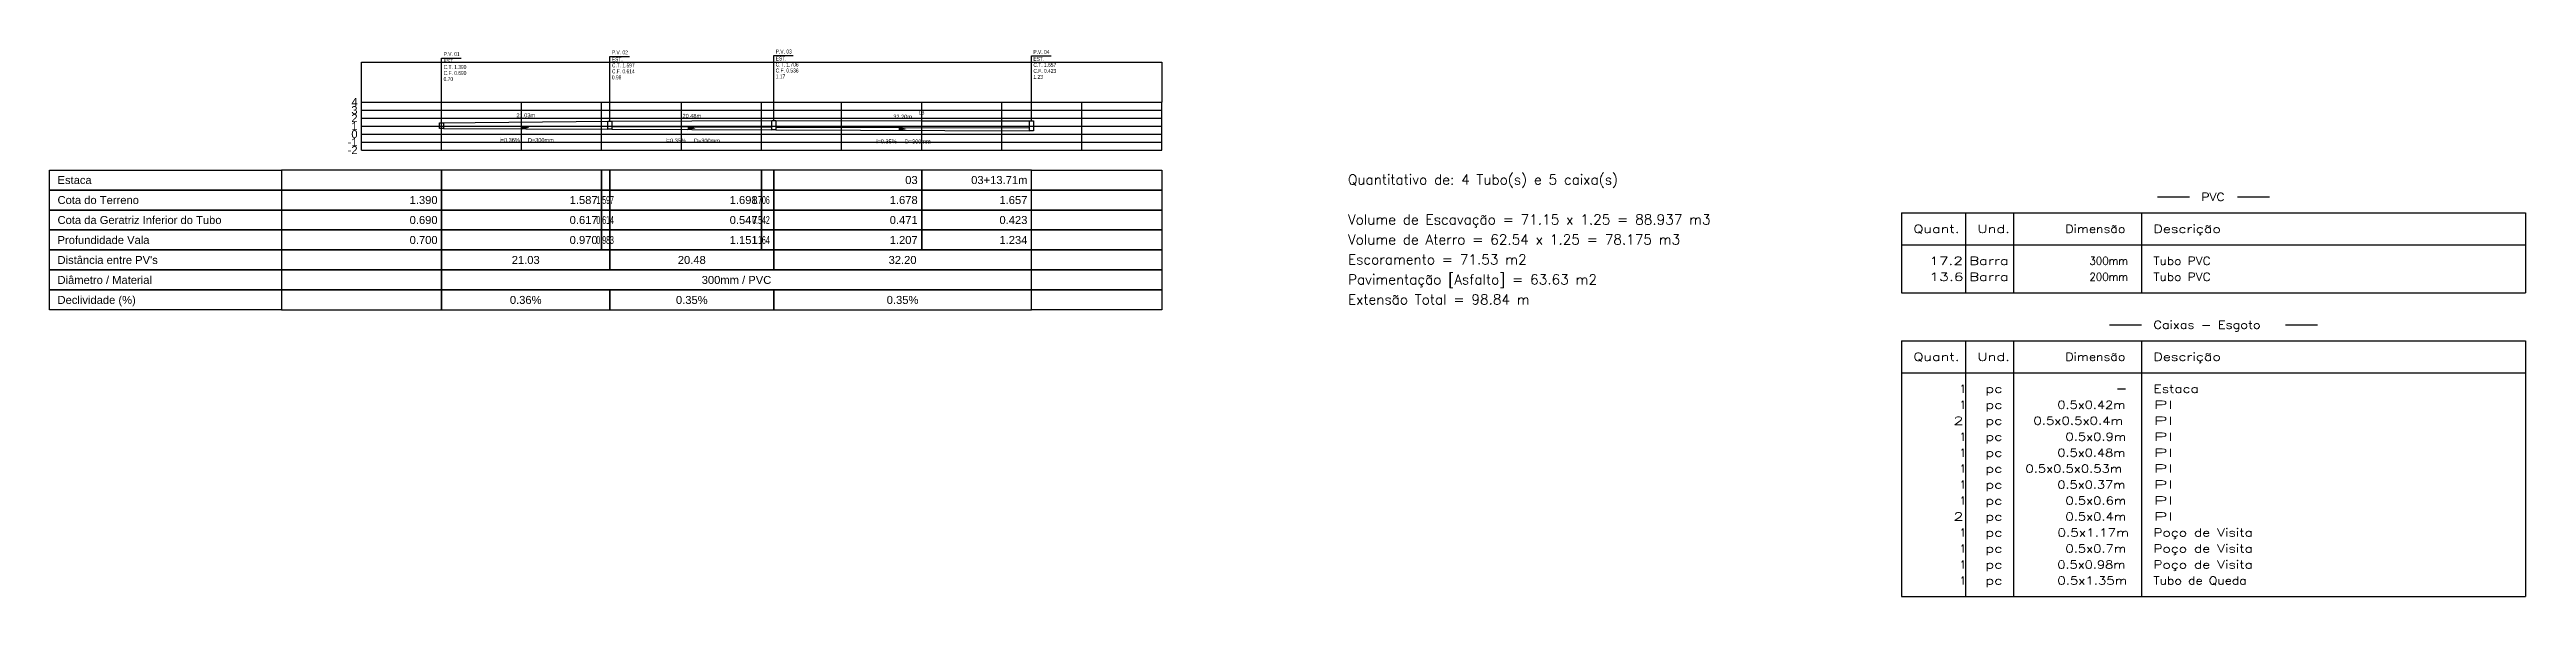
# Model space of a CAD drawing. Extents: x -160 to 364724, y -100 to 7353297.
# Drawn here: x 359937.2 to 360246.6, y 7345834.8 to 7345903.3 of the extents above; entities that cross this region are included whole.
import ezdxf
from ezdxf.enums import TextEntityAlignment as Align

# ---------------------------------------------------------------- set-up
doc = ezdxf.new("R2010")
doc.units = 0
doc.header["$LTSCALE"] = 5
for name, color, linetype in [('LISTAGEM_LINHA', 7, 'Continuous'), ('LISTAGEM_TEXTO', 7, 'Continuous'), ('PS_IND_COMPRIMENTO', 7, 'Continuous'), ('PS_IND_DIAMETRO', 7, 'Continuous'), ('PS_IND_FLUXO', 3, 'Continuous'), ('PS_IND_INCLINACAO', 7, 'Continuous'), ('PS_PERFIL_CAIXAS', 7, 'Continuous'), ('PS_PERFIL_COTA_LIN', 7, 'Continuous'), ('PS_PERFIL_COTA_TXT', 5, 'Continuous'), ('PS_PERFIL_GRADE', 8, 'Continuous'), ('PS_PERFIL_TERRENO', 3, 'Continuous'), ('PS_PERFIL_TUBO', 7, 'Continuous'), ('PS_PONTOS_IDENTIFICACAO_LIN', 7, 'Continuous'), ('PS_PONTOS_IDENTIFICACAO_TXT', 7, 'Continuous')]:
    doc.layers.add(name, color=color, linetype=linetype)
doc.styles.add('ROMANS', font='ROMANS.shx', dxfattribs={"height": 2})
doc.styles.get("Standard").update_dxf_attribs({"font": 'arial.ttf'})

# ---------------------------------------------------------------- blocks, each defined once
blk = doc.blocks.new('*U763')
at = {"layer": 'PS_PERFIL_GRADE', "linetype": 'Continuous'}
for p, q in [((0, 0), (0, 6)), ((0, 6), (100, 6)), ((0, 5), (100, 5)), ((0, 4), (100, 4)), ((10, 0), (10, 6)), ((20, 0), (20, 6)), ((30, 0), (30, 6)), ((40, 0), (40, 6)), ((50, 0), (50, 6)), ((60, 0), (60, 6)), ((70, 0), (70, 6)), ((80, 0), (80, 6)), ((90, 0), (90, 6)), ((100, 0), (100, 6)), ((0, 3), (100, 3)), ((0, 2), (100, 2)), ((0, 1), (100, 1)), ((0, 0), (100, 0))]:
    blk.add_line(p, q, dxfattribs=at)
blk.add_lwpolyline([(0, 6), (0, 11), (100, 11), (100, 6)], dxfattribs=at)
at = {"layer": 'PS_PERFIL_GRADE'}
for s, p in [('4', (-0.5, 6)), ('3', (-0.5, 5)), ('2', (-0.5, 4)), ('1', (-0.5, 3)), ('-1', (-0.5, 1)), ('-2', (-0.5, 0)), ('0', (-0.5, 2))]:
    blk.add_text(s, height=1, dxfattribs=at).set_placement(p, align=Align.MIDDLE_RIGHT)

msp = doc.modelspace()

# ---------------------------------------------------------------- linework, layer by layer
at = {"layer": 'LISTAGEM_LINHA'}
for p, q in [((360200.626, 7345884.824), (360204.626, 7345884.824)), ((360210.626, 7345884.824), (360214.626, 7345884.824)), ((360168.626, 7345882.824), (360246.626, 7345882.824)), ((360168.626, 7345882.824), (360168.626, 7345872.824)), ((360176.626, 7345882.824), (360176.626, 7345872.824)), ((360182.626, 7345882.824), (360182.626, 7345872.824)), ((360198.626, 7345882.824), (360198.626, 7345872.824)), ((360246.626, 7345882.824), (360246.626, 7345872.824)), ((360168.626, 7345878.824), (360246.626, 7345878.824)), ((360168.626, 7345872.824), (360246.626, 7345872.824)), ((360168.626, 7345866.824), (360246.626, 7345866.824)), ((360168.626, 7345866.824), (360168.626, 7345834.824)), ((360176.626, 7345866.824), (360176.626, 7345834.824)), ((360182.626, 7345866.824), (360182.626, 7345834.824)), ((360194.626, 7345868.824), (360198.626, 7345868.824)), ((360198.626, 7345866.824), (360198.626, 7345834.824)), ((360216.626, 7345868.824), (360220.626, 7345868.824)), ((360246.626, 7345866.824), (360246.626, 7345834.824)), ((360168.626, 7345862.824), (360246.626, 7345862.824)), ((360195.626, 7345860.824), (360196.626, 7345860.824)), ((360168.626, 7345834.824), (360246.626, 7345834.824))]:
    msp.add_line(p, q, dxfattribs=at)
at = {"layer": 'PS_IND_FLUXO'}
for points in [[(359996.202, 7345893.488, 0.5, 0, 0), (359997.202, 7345893.485, 0, 0, 0)], [(360016.957, 7345893.414, 0.5, 0, 0), (360017.957, 7345893.411, 0, 0, 0)], [(360043.298, 7345893.316, 0.5, 0, 0), (360044.298, 7345893.312, 0, 0, 0)]]:
    msp.add_lwpolyline(points, format="xyseb", dxfattribs=at)
at = {"layer": 'PS_PERFIL_CAIXAS', "linetype": 'Continuous'}
for points in [[(359985.937, 7345894.075), (359986.437, 7345894.075), (359986.437, 7345893.375), (359985.937, 7345893.375)], [(360006.968, 7345894.282), (360007.468, 7345894.282), (360007.468, 7345893.299), (360006.968, 7345893.299)], [(360027.446, 7345894.391), (360027.946, 7345894.391), (360027.946, 7345893.221), (360027.446, 7345893.221)], [(360059.65, 7345894.341), (360060.15, 7345894.341), (360060.15, 7345893.108), (360059.65, 7345893.108)]]:
    msp.add_lwpolyline(points, close=True, dxfattribs=at)
at = {"layer": 'PS_PERFIL_COTA_LIN', "linetype": 'Continuous'}
for points in [[(359966.187, 7345888.185), (359966.187, 7345885.685), (359937.187, 7345885.685), (359937.187, 7345888.185)], [(359966.187, 7345888.185), (359966.187, 7345885.685), (359986.187, 7345885.685), (359986.187, 7345888.185)], [(359986.187, 7345888.185), (359986.187, 7345885.685), (360006.187, 7345885.685), (360006.187, 7345888.185)], [(360006.187, 7345888.185), (360006.187, 7345885.685), (360007.218, 7345885.685), (360007.218, 7345888.185)], [(360007.218, 7345888.185), (360007.218, 7345885.685), (360026.187, 7345885.685), (360026.187, 7345888.185)], [(360026.187, 7345888.185), (360026.187, 7345885.685), (360027.696, 7345885.685), (360027.696, 7345888.185)], [(360027.696, 7345888.185), (360027.696, 7345885.685), (360046.187, 7345885.685), (360046.187, 7345888.185)], [(360046.187, 7345888.185), (360046.187, 7345885.685), (360059.9, 7345885.685), (360059.9, 7345888.185)], [(360076.187, 7345888.185), (360076.187, 7345885.685), (360059.9, 7345885.685), (360059.9, 7345888.185)], [(359966.187, 7345885.685), (359966.187, 7345883.185), (359937.187, 7345883.185), (359937.187, 7345885.685)], [(359966.187, 7345885.685), (359966.187, 7345883.185), (359986.187, 7345883.185), (359986.187, 7345885.685)], [(359986.187, 7345885.685), (359986.187, 7345883.185), (360006.187, 7345883.185), (360006.187, 7345885.685)], [(360006.187, 7345885.685), (360006.187, 7345883.185), (360007.218, 7345883.185), (360007.218, 7345885.685)], [(360007.218, 7345885.685), (360007.218, 7345883.185), (360026.187, 7345883.185), (360026.187, 7345885.685)], [(360026.187, 7345885.685), (360026.187, 7345883.185), (360027.696, 7345883.185), (360027.696, 7345885.685)], [(360027.696, 7345885.685), (360027.696, 7345883.185), (360046.187, 7345883.185), (360046.187, 7345885.685)], [(360046.187, 7345885.685), (360046.187, 7345883.185), (360059.9, 7345883.185), (360059.9, 7345885.685)], [(360076.187, 7345885.685), (360076.187, 7345883.185), (360059.9, 7345883.185), (360059.9, 7345885.685)], [(359966.187, 7345883.185), (359966.187, 7345880.685), (359937.187, 7345880.685), (359937.187, 7345883.185)], [(359966.187, 7345883.185), (359966.187, 7345880.685), (359986.187, 7345880.685), (359986.187, 7345883.185)], [(359986.187, 7345883.185), (359986.187, 7345880.685), (360006.187, 7345880.685), (360006.187, 7345883.185)], [(360006.187, 7345883.185), (360006.187, 7345880.685), (360007.218, 7345880.685), (360007.218, 7345883.185)], [(360007.218, 7345883.185), (360007.218, 7345880.685), (360026.187, 7345880.685), (360026.187, 7345883.185)], [(360026.187, 7345883.185), (360026.187, 7345880.685), (360027.696, 7345880.685), (360027.696, 7345883.185)], [(360027.696, 7345883.185), (360027.696, 7345880.685), (360046.187, 7345880.685), (360046.187, 7345883.185)], [(360046.187, 7345883.185), (360046.187, 7345880.685), (360059.9, 7345880.685), (360059.9, 7345883.185)], [(360076.187, 7345883.185), (360076.187, 7345880.685), (360059.9, 7345880.685), (360059.9, 7345883.185)], [(359966.187, 7345880.685), (359966.187, 7345878.185), (359937.187, 7345878.185), (359937.187, 7345880.685)], [(359966.187, 7345880.685), (359966.187, 7345878.185), (359986.187, 7345878.185), (359986.187, 7345880.685)], [(359986.187, 7345880.685), (359986.187, 7345878.185), (360006.187, 7345878.185), (360006.187, 7345880.685)], [(360006.187, 7345880.685), (360006.187, 7345878.185), (360007.218, 7345878.185), (360007.218, 7345880.685)], [(360007.218, 7345880.685), (360007.218, 7345878.185), (360026.187, 7345878.185), (360026.187, 7345880.685)], [(360026.187, 7345880.685), (360026.187, 7345878.185), (360027.696, 7345878.185), (360027.696, 7345880.685)], [(360027.696, 7345880.685), (360027.696, 7345878.185), (360046.187, 7345878.185), (360046.187, 7345880.685)], [(360046.187, 7345880.685), (360046.187, 7345878.185), (360059.9, 7345878.185), (360059.9, 7345880.685)], [(360076.187, 7345880.685), (360076.187, 7345878.185), (360059.9, 7345878.185), (360059.9, 7345880.685)], [(359966.187, 7345878.185), (359966.187, 7345875.685), (359937.187, 7345875.685), (359937.187, 7345878.185)], [(359966.187, 7345875.685), (359966.187, 7345873.185), (359937.187, 7345873.185), (359937.187, 7345875.685)], [(359966.187, 7345878.185), (359966.187, 7345875.685), (359986.187, 7345875.685), (359986.187, 7345878.185)], [(359966.187, 7345875.685), (359966.187, 7345873.185), (359986.187, 7345873.185), (359986.187, 7345875.685)], [(359986.187, 7345878.185), (359986.187, 7345875.685), (360007.218, 7345875.685), (360007.218, 7345878.185)], [(359986.187, 7345875.685), (359986.187, 7345873.185), (360059.9, 7345873.185), (360059.9, 7345875.685)], [(360007.218, 7345878.185), (360007.218, 7345875.685), (360027.696, 7345875.685), (360027.696, 7345878.185)], [(360027.696, 7345878.185), (360027.696, 7345875.685), (360059.9, 7345875.685), (360059.9, 7345878.185)], [(360076.187, 7345878.185), (360076.187, 7345875.685), (360059.9, 7345875.685), (360059.9, 7345878.185)], [(360076.187, 7345875.685), (360076.187, 7345873.185), (360059.9, 7345873.185), (360059.9, 7345875.685)], [(359966.187, 7345873.185), (359966.187, 7345870.685), (359937.187, 7345870.685), (359937.187, 7345873.185)], [(359966.187, 7345873.185), (359966.187, 7345870.685), (359986.187, 7345870.685), (359986.187, 7345873.185)], [(359986.187, 7345873.185), (359986.187, 7345870.685), (360007.218, 7345870.685), (360007.218, 7345873.185)], [(360007.218, 7345873.185), (360007.218, 7345870.685), (360027.696, 7345870.685), (360027.696, 7345873.185)], [(360027.696, 7345873.185), (360027.696, 7345870.685), (360059.9, 7345870.685), (360059.9, 7345873.185)], [(360076.187, 7345873.185), (360076.187, 7345870.685), (360059.9, 7345870.685), (360059.9, 7345873.185)]]:
    msp.add_lwpolyline(points, close=True, dxfattribs=at)
for points in [[(359966.187, 7345875.685), (359986.187, 7345875.685)], [(359986.187, 7345878.185), (360006.187, 7345878.185)], [(359986.187, 7345875.685), (360006.187, 7345875.685)], [(359986.187, 7345875.685), (360006.187, 7345875.685)], [(360006.187, 7345878.185), (360007.218, 7345878.185)], [(360006.187, 7345875.685), (360007.218, 7345875.685)], [(360006.187, 7345875.685), (360007.218, 7345875.685)], [(360007.218, 7345875.685), (360026.187, 7345875.685)], [(360026.187, 7345878.185), (360027.696, 7345878.185)], [(360026.187, 7345875.685), (360027.696, 7345875.685)], [(360026.187, 7345875.685), (360027.696, 7345875.685)], [(360046.187, 7345878.185), (360059.9, 7345878.185)], [(360046.187, 7345875.685), (360059.9, 7345875.685)], [(360046.187, 7345875.685), (360059.9, 7345875.685)], [(359966.187, 7345873.185), (359986.187, 7345873.185)], [(359986.187, 7345873.185), (360006.187, 7345873.185)], [(359986.187, 7345873.185), (360006.187, 7345873.185)], [(360006.187, 7345873.185), (360007.218, 7345873.185)], [(360006.187, 7345873.185), (360007.218, 7345873.185)], [(360007.218, 7345873.185), (360026.187, 7345873.185)], [(360026.187, 7345873.185), (360027.696, 7345873.185)], [(360026.187, 7345873.185), (360027.696, 7345873.185)], [(360046.187, 7345873.185), (360059.9, 7345873.185)], [(360046.187, 7345873.185), (360059.9, 7345873.185)], [(359986.187, 7345870.685), (360006.187, 7345870.685)], [(360006.187, 7345870.685), (360007.218, 7345870.685)], [(360026.187, 7345870.685), (360027.696, 7345870.685)], [(360046.187, 7345870.685), (360059.9, 7345870.685)]]:
    msp.add_lwpolyline(points, dxfattribs=at)
at = {"layer": 'PS_PERFIL_TERRENO', "linetype": 'Continuous'}
msp.add_lwpolyline([(359986.187, 7345894.075), (360007.218, 7345894.282), (360027.696, 7345894.391), (360046.187, 7345894.362), (360046.187, 7345894.362), (360059.9, 7345894.341), (360059.9, 7345894.341), (360059.9, 7345894.341)], dxfattribs=at)
at = {"layer": 'PS_PERFIL_TUBO', "linetype": 'Continuous'}
for points in [[(359986.437, 7345893.375), (360006.968, 7345893.299), (360006.968, 7345893.599), (359986.437, 7345893.675)], [(360007.468, 7345893.299), (360027.446, 7345893.227), (360027.446, 7345893.527), (360007.468, 7345893.599)], [(360027.946, 7345893.221), (360059.65, 7345893.108), (360059.65, 7345893.408), (360027.946, 7345893.521)]]:
    msp.add_lwpolyline(points, close=True, dxfattribs=at)
at = {"layer": 'PS_PONTOS_IDENTIFICACAO_LIN', "linetype": 'Continuous'}
for points in [[(359986.187, 7345894.075), (359986.187, 7345902.2), (359988.637, 7345902.2)], [(360007.218, 7345894.282), (360007.218, 7345902.407), (360009.668, 7345902.407)], [(360027.696, 7345894.391), (360027.696, 7345902.516), (360030.146, 7345902.516)], [(360059.9, 7345894.341), (360059.9, 7345902.466), (360062.35, 7345902.466)]]:
    msp.add_lwpolyline(points, dxfattribs=at)

# ---------------------------------------------------------------- block references
at = {"layer": 'PS_PERFIL_GRADE'}
msp.add_blockref('*U763', (359976.187, 7345890.685), dxfattribs=at)

# ---------------------------------------------------------------- texts
at = {"layer": 'LISTAGEM_TEXTO', "color": 7, "style": 'ROMANS'}
for s, p in [('Quantitativo de: 4 Tubo(s) e 5 caixa(s)', (360099.463, 7345886.372)), ('Volume de Escavação = 71.15 x 1.25 = 88.937 m3', (360099.463, 7345881.372)), ('Volume de Aterro = 62.54 x 1.25 = 78.175 m3', (360099.463, 7345878.872)), ('Escoramento = 71.53 m2', (360099.463, 7345876.372)), ('Pavimentação [Asfalto] = 63.63 m2', (360099.463, 7345873.872)), ('Extensão Total = 98.84 m', (360099.463, 7345871.372))]:
    msp.add_text(s, height=1.25, dxfattribs=at).set_placement(p)
at = {"layer": 'LISTAGEM_TEXTO', "style": 'ROMANS'}
for s, width, p in [('PVC', 1.125, (360206.126, 7345884.324)), ('Quant.', 1.326316, (360170.126, 7345880.324)), ('Und.', 1.354839, (360178.126, 7345880.324)), ('Dimensão', 1.158621, (360189.126, 7345880.324)), ('Descrição', 1.303448, (360200.126, 7345880.324)), ('17.2', 1.4, (360172.126, 7345876.324)), ('Barra', 1.346154, (360177.126, 7345876.324)), ('300mm', 0.9375, (360192.126, 7345876.324)), ('Tubo PVC', 1.12, (360200.126, 7345876.324)), ('13.6', 1.423729, (360172.126, 7345874.324)), ('Barra', 1.346154, (360177.126, 7345874.324)), ('200mm', 0.9375, (360192.126, 7345874.324)), ('Tubo PVC', 1.12, (360200.126, 7345874.324)), ('Caixas - Esgoto', 1.184211, (360200.126, 7345868.324)), ('Quant.', 1.326316, (360170.126, 7345864.324)), ('Und.', 1.354839, (360178.126, 7345864.324)), ('Dimensão', 1.158621, (360189.126, 7345864.324)), ('Descrição', 1.303448, (360200.126, 7345864.324)), ('pc', 1.354839, (360179.126, 7345860.324)), ('Estaca', 1.272727, (360200.126, 7345860.324)), ('2', 1.5, (360175.126, 7345856.324)), ('pc', 1.354839, (360179.126, 7345858.324)), ('pc', 1.354839, (360179.126, 7345856.324)), ('0.5x0.5x0.4m', 1.223301, (360185.126, 7345856.324)), ('0.5x0.42m', 1.188679, (360188.126, 7345858.324)), ('PI', 2, (360200.126, 7345858.324)), ('PI', 2, (360200.126, 7345856.324)), ('pc', 1.354839, (360179.126, 7345854.324)), ('0.5x0.9m', 1.208633, (360189.126, 7345854.324)), ('PI', 2, (360200.126, 7345854.324)), ('pc', 1.354839, (360179.126, 7345852.324)), ('pc', 1.354839, (360179.126, 7345850.324)), ('0.5x0.5x0.53m', 1.207965, (360184.126, 7345850.324)), ('0.5x0.48m', 1.188679, (360188.126, 7345852.324)), ('PI', 2, (360200.126, 7345852.324)), ('PI', 2, (360200.126, 7345850.324)), ('pc', 1.354839, (360179.126, 7345848.324)), ('0.5x0.37m', 1.188679, (360188.126, 7345848.324)), ('PI', 2, (360200.126, 7345848.324)), ('2', 1.5, (360175.126, 7345844.324)), ('pc', 1.354839, (360179.126, 7345846.324)), ('pc', 1.354839, (360179.126, 7345844.324)), ('0.5x0.6m', 1.208633, (360189.126, 7345846.324)), ('0.5x0.4m', 1.208633, (360189.126, 7345844.324)), ('PI', 2, (360200.126, 7345846.324)), ('PI', 2, (360200.126, 7345844.324)), ('pc', 1.354839, (360179.126, 7345842.324)), ('0.5x1.17m', 1.251656, (360188.126, 7345842.324)), ('Poço de Visita', 1.272727, (360200.126, 7345842.324)), ('pc', 1.354839, (360179.126, 7345840.324)), ('pc', 1.354839, (360179.126, 7345838.324)), ('0.5x0.98m', 1.188679, (360188.126, 7345838.324)), ('0.5x0.7m', 1.208633, (360189.126, 7345840.324)), ('Poço de Visita', 1.272727, (360200.126, 7345840.324)), ('Poço de Visita', 1.272727, (360200.126, 7345838.324)), ('pc', 1.354839, (360179.126, 7345836.324)), ('0.5x1.35m', 1.219355, (360188.126, 7345836.324)), ('Tubo de Queda', 1.1375, (360200.126, 7345836.324))]:
    msp.add_text(s, height=1, dxfattribs=dict(at, width=width)).set_placement(p)
for p in [(360175.888, 7345860.324), (360175.888, 7345858.324), (360175.888, 7345854.324), (360175.888, 7345852.324), (360175.888, 7345850.324), (360175.888, 7345848.324), (360175.888, 7345846.324), (360175.888, 7345842.324), (360175.888, 7345840.324), (360175.888, 7345838.324), (360175.888, 7345836.324)]:
    msp.add_text('1', height=1, dxfattribs=at).set_placement(p)
at = {"layer": 'PS_IND_COMPRIMENTO', "width": 0.8}
for s, rotation, p in [('21.03m', 359.78791, (359996.708, 7345895.037)), ('20.48m', 359.79351, (360017.462, 7345894.963)), ('32.20m', 359.79633, (360043.804, 7345894.864))]:
    msp.add_text(s, height=0.5, rotation=rotation, dxfattribs=at).set_placement(p, align=Align.MIDDLE_CENTER)
at = {"layer": 'PS_IND_DIAMETRO', "width": 0.8}
for rotation, p in [(359.78791, (359998.596, 7345891.93)), (359.79351, (360019.351, 7345891.856)), (359.79633, (360045.693, 7345891.757))]:
    msp.add_text('D=300mm', height=0.5, rotation=rotation, dxfattribs=at).set_placement(p, align=Align.MIDDLE_CENTER)
at = {"layer": 'PS_IND_INCLINACAO', "width": 0.8}
for s, rotation, p in [('i=0.36%', 359.78791, (359994.696, 7345891.944)), ('i=0.35%', 359.79351, (360015.451, 7345891.87)), ('i=0.35%', 359.79633, (360041.793, 7345891.771))]:
    msp.add_text(s, height=0.5, rotation=rotation, dxfattribs=at).set_placement(p, align=Align.MIDDLE_CENTER)
at = {"layer": 'PS_PERFIL_COTA_TXT'}
for s, p in [('Cota do Terreno', (359938.187, 7345884.435)), ('Estaca', (359938.187, 7345886.935)), ('Cota da Geratriz Inferior do Tubo', (359938.187, 7345881.935)), ('Profundidade Vala', (359938.187, 7345879.435)), ("Distância entre PV's", (359938.187, 7345876.935)), ('Diâmetro / Material', (359938.187, 7345874.435)), ('Declividade (%)', (359938.187, 7345871.935))]:
    msp.add_text(s, height=1, dxfattribs=at).set_placement(p, align=Align.MIDDLE_LEFT)
for s, p in [('1.390', (359985.687, 7345884.435)), ('1.587', (360005.687, 7345884.435)), ('1.698', (360025.687, 7345884.435)), ('1.678', (360045.687, 7345884.435)), ('03', (360045.687, 7345886.935)), ('03+13.71m', (360059.4, 7345886.935)), ('1.657', (360059.4, 7345884.435)), ('0.690', (359985.687, 7345881.935)), ('0.617', (360005.687, 7345881.935)), ('0.547', (360025.687, 7345881.935)), ('0.471', (360045.687, 7345881.935)), ('0.423', (360059.4, 7345881.935)), ('0.700', (359985.687, 7345879.435)), ('0.970', (360005.687, 7345879.435)), ('1.151', (360025.687, 7345879.435)), ('1.207', (360045.687, 7345879.435)), ('1.234', (360059.4, 7345879.435))]:
    msp.add_text(s, height=1, dxfattribs=at).set_placement(p, align=Align.MIDDLE_RIGHT)
at = {"layer": 'PS_PERFIL_COTA_TXT', "width": 0.5}
for s, p in [('1.597', (360007.718, 7345884.435)), ('1.706', (360027.196, 7345884.435)), ('0.614', (360007.718, 7345881.935)), ('0.542', (360027.196, 7345881.935)), ('0.983', (360007.718, 7345879.435)), ('1.164', (360027.196, 7345879.435))]:
    msp.add_text(s, height=1, dxfattribs=at).set_placement(p, align=Align.MIDDLE_RIGHT)
at = {"layer": 'PS_PERFIL_COTA_TXT'}
for s, p in [('21.03', (359996.702, 7345876.935)), ('20.48', (360017.457, 7345876.935)), ('32.20', (360043.798, 7345876.935)), ('0.36%', (359996.702, 7345871.935)), ('0.35%', (360017.457, 7345871.935)), ('300mm / PVC', (360023.043, 7345874.435)), ('0.35%', (360043.798, 7345871.935))]:
    msp.add_text(s, height=1, dxfattribs=at).set_placement(p, align=Align.MIDDLE_CENTER)
at = {"layer": 'PS_PONTOS_IDENTIFICACAO_TXT', "width": 0.7}
for s, p in [('C.T. 1.390', (359986.437, 7345900.825)), ('C.F. 0.690', (359986.437, 7345900.075)), ('P.V. 01', (359986.437, 7345902.45)), ('EST. ', (359986.437, 7345901.575)), ('C.T. 1.597', (360007.468, 7345901.032)), ('C.F. 0.614', (360007.468, 7345900.282)), ('P.V. 02', (360007.468, 7345902.657)), ('EST. ', (360007.468, 7345901.782)), ('C.T. 1.706', (360027.946, 7345901.141)), ('C.F. 0.536', (360027.946, 7345900.391)), ('P.V. 03', (360027.946, 7345902.766)), ('EST. ', (360027.946, 7345901.891)), ('C.T. 1.657', (360060.15, 7345901.091)), ('C.F. 0.423', (360060.15, 7345900.341)), ('P.V. 04', (360060.15, 7345902.716)), ('EST. ', (360060.15, 7345901.841)), ('0.70', (359986.437, 7345899.325)), ('0.98', (360007.468, 7345899.532)), ('1.17', (360027.946, 7345899.641)), ('1.23', (360060.15, 7345899.591))]:
    msp.add_text(s, height=0.5, dxfattribs=at).set_placement(p)
msp.add_text('03', height=0.5, dxfattribs=at).set_placement((360046.187, 7345895.112), align=Align.CENTER)

doc.saveas('drawing.dxf')
